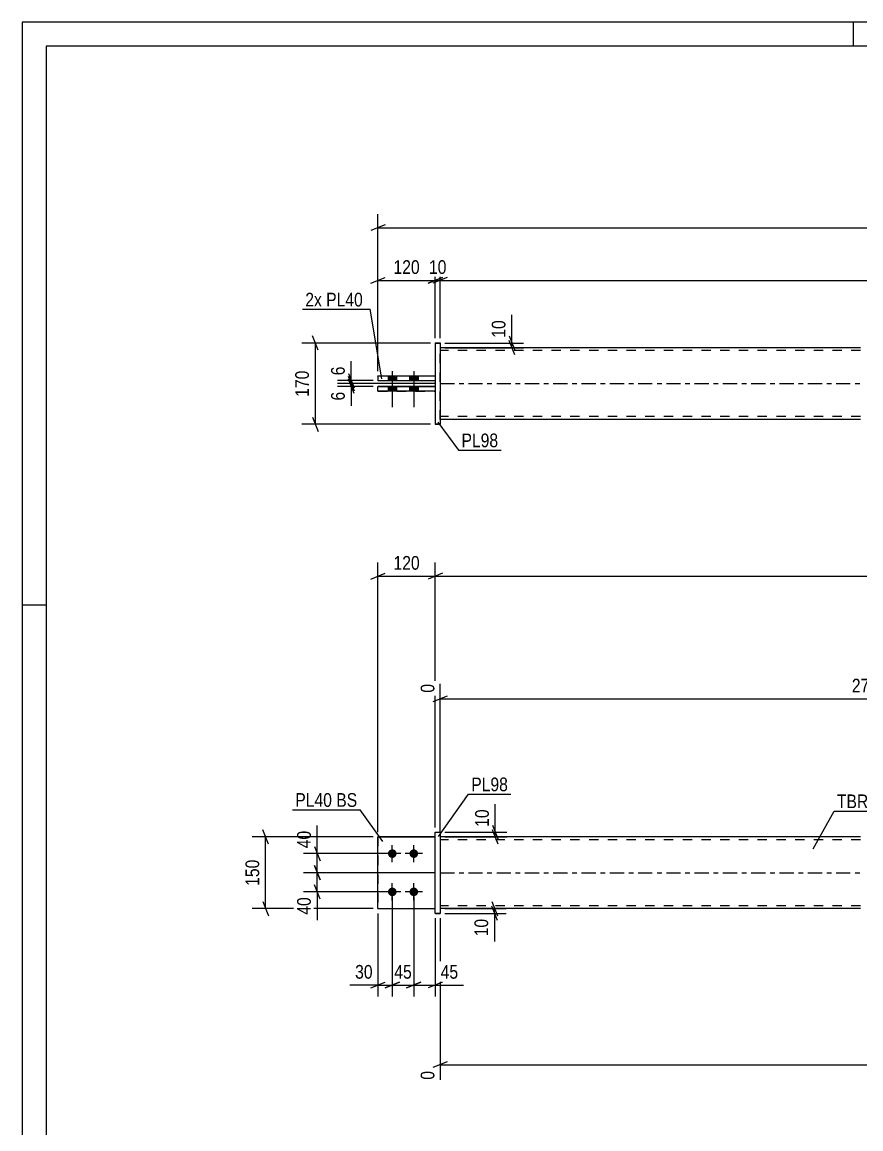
# Model space of a CAD drawing. Header units: millimetres. Extents: x 0 to 594, y 0 to 420.
# Drawn here: x 0 to 175.5, y 188.4 to 420 of the extents above; entities that cross this region are included whole.
import ezdxf

# ---------------------------------------------------------------- set-up
doc = ezdxf.new("R2010")
doc.units = ezdxf.units.MM
doc.linetypes.add('DXK_LINE_DOT2', pattern=[3.9198, 1.9599, -1.9599])
doc.linetypes.add('DXK_LINE_DOT3', pattern=[5.9187, 2.979, -0.9799, 0.9799, -0.9799])
doc.styles.add('Arial Narrow', font='ARIALN.TTF', dxfattribs={"height": 0.2})

# ---------------------------------------------------------------- blocks, each defined once
blk = doc.blocks.new('Unknown-582663971-1129')
at = {"color": 5, "linetype": 'Continuous'}
for p, q in [((594, 420), (0, 420)), ((0, 420), (0, 0)), ((174, 415), (174, 420)), ((589, 415), (5, 415)), ((5, 415), (5, 5)), ((5, 298), (0, 298))]:
    blk.add_line(p, q, dxfattribs=at)
blk = doc.blocks.new('Part-582663971-1928 - 1901')
at = {"color": 2, "linetype": 'Continuous'}
for p, q in [((74.46, 234.46), (74.46, 249.46)), ((74.46, 249.46), (86.46, 249.46)), ((86.46, 249.46), (74.46, 249.46)), ((74.46, 234.46), (86.46, 234.46))]:
    blk.add_line(p, q, dxfattribs=at)
at = {"color": 7, "linetype": 'DXK_LINE_DOT2'}
for p, q in [((74.46, 249.46), (74.46, 249.46)), ((74.46, 249.46), (74.46, 249.46)), ((86.46, 234.46), (86.46, 249.46)), ((74.46, 234.46), (74.46, 234.46)), ((74.46, 234.46), (86.46, 234.46)), ((86.46, 234.46), (86.46, 234.46))]:
    blk.add_line(p, q, dxfattribs=at)
blk = doc.blocks.new('Part-582663971-1912 - 1901')
at = {"color": 2, "linetype": 'Continuous'}
for p, q in [((175.46, 249.46), (87.46, 249.46)), ((175.46, 234.46), (87.46, 234.46))]:
    blk.add_line(p, q, dxfattribs=at)
at = {"color": 7, "linetype": 'DXK_LINE_DOT2'}
for p, q in [((87.46, 249.46), (87.46, 234.46)), ((175.46, 248.86), (87.46, 248.86)), ((175.46, 235.06), (87.46, 235.06))]:
    blk.add_line(p, q, dxfattribs=at)
at = {"color": 7, "linetype": 'DXK_LINE_DOT3'}
blk.add_line((87.46, 241.96), (175.46, 241.96), dxfattribs=at)
blk = doc.blocks.new('Part-582663971-1933 - 1901')
at = {"color": 2, "linetype": 'Continuous'}
for p, q in [((74.46, 249.46), (74.46, 249.46)), ((74.46, 249.46), (86.46, 249.46)), ((86.46, 249.46), (74.46, 249.46))]:
    blk.add_line(p, q, dxfattribs=at)
at = {"color": 7, "linetype": 'DXK_LINE_DOT2'}
for p, q in [((74.46, 249.46), (74.46, 234.46)), ((86.46, 234.46), (86.46, 249.46)), ((74.46, 234.46), (74.46, 234.46)), ((74.46, 234.46), (86.46, 234.46)), ((74.46, 234.46), (86.46, 234.46)), ((86.46, 234.46), (86.46, 234.46))]:
    blk.add_line(p, q, dxfattribs=at)
blk = doc.blocks.new('Part-582663971-1938 - 1901')
at = {"color": 2, "linetype": 'Continuous'}
for p, q in [((86.46, 250.48), (87.46, 250.48)), ((86.46, 233.45), (86.46, 250.48)), ((86.46, 250.44), (87.46, 250.44)), ((87.46, 250.44), (87.46, 250.48)), ((87.46, 250.48), (87.46, 250.44)), ((87.46, 250.44), (87.46, 233.45)), ((86.46, 233.45), (87.46, 233.45))]:
    blk.add_line(p, q, dxfattribs=at)
at = {"color": 7, "linetype": 'DXK_LINE_DOT2'}
blk.add_line((86.46, 233.48), (87.46, 233.48), dxfattribs=at)
blk = doc.blocks.new('Bolt-582663971-1945 - 1901')
at = {"linetype": 'Continuous'}
for points in [[(77.46, 246.86), (77.64, 246.84), (77.82, 246.78), (77.99, 246.69), (78.13, 246.56), (78.24, 246.41), (78.31, 246.24), (78.35, 246.05), (78.35, 245.86), (78.31, 245.68), (78.24, 245.51), (78.13, 245.36), (77.99, 245.23), (77.82, 245.14), (77.64, 245.08), (77.46, 245.06), (77.27, 245.08), (77.09, 245.14), (76.93, 245.23), (76.79, 245.36), (76.68, 245.51), (76.6, 245.68), (76.56, 245.86), (76.56, 246.05), (76.6, 246.24), (76.68, 246.41), (76.79, 246.56), (76.93, 246.69), (77.09, 246.78), (77.27, 246.84)], [(81.96, 246.86), (82.14, 246.84), (82.32, 246.78), (82.49, 246.69), (82.63, 246.56), (82.74, 246.41), (82.81, 246.24), (82.85, 246.05), (82.85, 245.86), (82.81, 245.68), (82.74, 245.51), (82.63, 245.36), (82.49, 245.23), (82.32, 245.14), (82.14, 245.08), (81.96, 245.06), (81.77, 245.08), (81.59, 245.14), (81.43, 245.23), (81.29, 245.36), (81.18, 245.51), (81.1, 245.68), (81.06, 245.86), (81.06, 246.05), (81.1, 246.24), (81.18, 246.41), (81.29, 246.56), (81.43, 246.69), (81.59, 246.78), (81.77, 246.84)], [(77.46, 238.86), (77.64, 238.84), (77.82, 238.78), (77.99, 238.69), (78.13, 238.56), (78.24, 238.41), (78.31, 238.24), (78.35, 238.05), (78.35, 237.86), (78.31, 237.68), (78.24, 237.51), (78.13, 237.36), (77.99, 237.23), (77.82, 237.14), (77.64, 237.08), (77.46, 237.06), (77.27, 237.08), (77.09, 237.14), (76.93, 237.23), (76.79, 237.36), (76.68, 237.51), (76.6, 237.68), (76.56, 237.86), (76.56, 238.05), (76.6, 238.24), (76.68, 238.41), (76.79, 238.56), (76.93, 238.69), (77.09, 238.78), (77.27, 238.84)], [(81.96, 238.86), (82.14, 238.84), (82.32, 238.78), (82.49, 238.69), (82.63, 238.56), (82.74, 238.41), (82.81, 238.24), (82.85, 238.05), (82.85, 237.86), (82.81, 237.68), (82.74, 237.51), (82.63, 237.36), (82.49, 237.23), (82.32, 237.14), (82.14, 237.08), (81.96, 237.06), (81.77, 237.08), (81.59, 237.14), (81.43, 237.23), (81.29, 237.36), (81.18, 237.51), (81.1, 237.68), (81.06, 237.86), (81.06, 238.05), (81.1, 238.24), (81.18, 238.41), (81.29, 238.56), (81.43, 238.69), (81.59, 238.78), (81.77, 238.84)]]:
    blk.add_hatch(color=1, dxfattribs=at).paths.add_polyline_path(points)
at = {"color": 1, "linetype": 'Continuous'}
for p, q in [((79.26, 245.96), (75.66, 245.96)), ((77.46, 244.16), (77.46, 247.76)), ((83.76, 245.96), (80.16, 245.96)), ((81.96, 244.16), (81.96, 247.76)), ((77.46, 236.16), (77.46, 239.76)), ((81.96, 236.16), (81.96, 239.76)), ((79.26, 237.96), (75.66, 237.96)), ((83.76, 237.96), (80.16, 237.96))]:
    blk.add_line(p, q, dxfattribs=at)
blk = doc.blocks.new('Part-582663971-2342 - 2328')
at = {"color": 2, "linetype": 'Continuous'}
for p, q in [((175.46, 351.84), (87.46, 351.84)), ((175.46, 336.84), (87.46, 336.84))]:
    blk.add_line(p, q, dxfattribs=at)
at = {"color": 7, "linetype": 'DXK_LINE_DOT2'}
for p, q in [((87.46, 336.84), (87.46, 351.84)), ((175.46, 351.24), (87.46, 351.24)), ((175.46, 337.44), (87.46, 337.44))]:
    blk.add_line(p, q, dxfattribs=at)
at = {"color": 7, "linetype": 'DXK_LINE_DOT3'}
blk.add_line((87.46, 344.34), (175.46, 344.34), dxfattribs=at)
blk = doc.blocks.new('Part-582663971-2362 - 2328')
at = {"color": 2, "linetype": 'Continuous'}
for p, q in [((74.46, 342.73), (74.46, 343.76)), ((74.46, 343.76), (86.46, 343.76)), ((86.46, 343.73), (74.46, 343.73)), ((86.46, 342.73), (74.46, 342.73))]:
    blk.add_line(p, q, dxfattribs=at)
at = {"color": 7, "linetype": 'DXK_LINE_DOT2'}
for p, q in [((86.46, 343.76), (86.46, 342.73)), ((74.46, 342.76), (86.46, 342.76))]:
    blk.add_line(p, q, dxfattribs=at)
blk = doc.blocks.new('Part-582663971-2367 - 2328')
at = {"color": 2, "linetype": 'Continuous'}
for p, q in [((74.46, 345.93), (74.46, 345.96)), ((74.46, 345.96), (74.46, 344.93)), ((74.46, 345.96), (86.46, 345.96)), ((86.46, 345.93), (74.46, 345.93)), ((86.46, 344.93), (74.46, 344.93))]:
    blk.add_line(p, q, dxfattribs=at)
at = {"color": 7, "linetype": 'DXK_LINE_DOT2'}
for p, q in [((86.46, 345.96), (86.46, 344.93)), ((74.46, 344.96), (86.46, 344.96))]:
    blk.add_line(p, q, dxfattribs=at)
blk = doc.blocks.new('Part-582663971-2368 - 2328')
at = {"color": 2, "linetype": 'Continuous'}
for p, q in [((86.46, 352.86), (87.46, 352.86)), ((86.46, 352.86), (86.46, 335.82)), ((86.46, 352.82), (87.46, 352.82)), ((87.46, 352.82), (87.46, 352.86)), ((87.46, 352.86), (87.46, 335.82)), ((87.46, 335.82), (86.46, 335.82))]:
    blk.add_line(p, q, dxfattribs=at)
at = {"color": 7, "linetype": 'DXK_LINE_DOT2'}
for p, q in [((86.46, 335.86), (87.46, 335.86)), ((86.46, 335.82), (86.46, 335.86))]:
    blk.add_line(p, q, dxfattribs=at)
blk = doc.blocks.new('Bolt-582663971-2370 - 2328')
at = {"linetype": 'Continuous'}
for points in [[(76.56, 344.95), (78.36, 344.95), (78.36, 345.95), (76.56, 345.95)], [(76.56, 344.93), (78.36, 344.93), (78.36, 345.93), (76.56, 345.93)], [(81.06, 344.95), (82.86, 344.95), (82.86, 345.95), (81.06, 345.95)], [(81.06, 344.93), (82.86, 344.93), (82.86, 345.93), (81.06, 345.93)], [(76.56, 342.75), (78.36, 342.75), (78.36, 343.75), (76.56, 343.75)], [(76.56, 342.73), (78.36, 342.73), (78.36, 343.73), (76.56, 343.73)], [(81.06, 342.75), (82.86, 342.75), (82.86, 343.75), (81.06, 343.75)], [(81.06, 342.73), (82.86, 342.73), (82.86, 343.73), (81.06, 343.73)]]:
    blk.add_hatch(color=1, dxfattribs=at).paths.add_polyline_path(points)
at = {"color": 1, "linetype": 'Continuous'}
for p, q in [((76.56, 345.95), (76.56, 344.95)), ((76.56, 345.93), (76.56, 344.93)), ((77.46, 346.95), (77.46, 339.45)), ((77.46, 346.93), (77.46, 339.43)), ((78.36, 345.95), (78.36, 344.95)), ((78.36, 345.93), (78.36, 344.93)), ((81.06, 345.95), (81.06, 344.95)), ((81.06, 345.93), (81.06, 344.93)), ((81.96, 346.95), (81.96, 339.45)), ((81.96, 346.93), (81.96, 339.43)), ((82.86, 345.95), (82.86, 344.95)), ((82.86, 345.93), (82.86, 344.93)), ((76.56, 343.75), (76.56, 342.75)), ((76.56, 343.73), (76.56, 342.73)), ((78.36, 343.75), (78.36, 342.75)), ((78.36, 343.73), (78.36, 342.73)), ((81.06, 343.75), (81.06, 342.75)), ((81.06, 343.73), (81.06, 342.73)), ((82.86, 343.75), (82.86, 342.75)), ((82.86, 343.73), (82.86, 342.73))]:
    blk.add_line(p, q, dxfattribs=at)
blk = doc.blocks.new('StraightDimension-582663971-1978 - 1901')
at = {"color": 7, "linetype": 'Continuous'}
for p, q in [((74.46, 250.46), (74.46, 306.89)), ((86.46, 251.44), (86.46, 306.89)), ((72.96, 303.44), (75.96, 304.64)), ((74.46, 304.04), (86.46, 304.04)), ((87.96, 304.64), (84.96, 303.44))]:
    blk.add_line(p, q, dxfattribs=at)
at = {"color": 0}
blk.add_wipeout([(83.8, 304.79), (83.8, 308.99), (77.11, 308.99), (77.11, 304.79)], dxfattribs=at)
at = {"color": 3, "style": 'Arial Narrow'}
blk.add_text('120', height=2.863, dxfattribs=at).set_placement((77.71, 305.39))
blk = doc.blocks.new('StraightDimension-582663971-2125 - 1901')
at = {"color": 7, "linetype": 'Continuous'}
for p, q in [((88.46, 250.44), (101.41, 250.44)), ((98.41, 251.94), (99.61, 248.94)), ((99.61, 247.96), (98.41, 250.96)), ((99.01, 249.46), (99.01, 250.44)), ((88.46, 249.46), (101.41, 249.46))]:
    blk.add_line(p, q, dxfattribs=at)
at = {"color": 0}
blk.add_wipeout([(98.26, 255.83), (94.06, 255.83), (94.06, 250.97), (98.26, 250.97)], dxfattribs=at)
at = {"color": 7, "linetype": 'Continuous'}
blk.add_line((99.01, 250.44), (99.01, 256.35), dxfattribs=at)
blk.add_line((99.01, 250.44), (99.01, 256.35), dxfattribs=at)
at = {"color": 3, "style": 'Arial Narrow'}
blk.add_text('10', height=2.863, rotation=90.0002, dxfattribs=at).set_placement((97.66, 251.57))
blk = doc.blocks.new('StraightDimension-582663971-2098 - 1901')
at = {"color": 7, "linetype": 'Continuous'}
for p, q in [((76.46, 245.96), (58.91, 245.96)), ((61.16, 247.46), (62.36, 244.46)), ((61.76, 241.96), (61.76, 245.96)), ((62.36, 240.46), (61.16, 243.46)), ((86.46, 241.96), (58.91, 241.96))]:
    blk.add_line(p, q, dxfattribs=at)
at = {"color": 0}
blk.add_wipeout([(61.01, 251.34), (56.81, 251.34), (56.81, 246.49), (61.01, 246.49)], dxfattribs=at)
at = {"color": 7, "linetype": 'Continuous'}
blk.add_line((61.76, 245.96), (61.76, 251.87), dxfattribs=at)
blk.add_line((61.76, 245.96), (61.76, 251.87), dxfattribs=at)
at = {"color": 3, "style": 'Arial Narrow'}
blk.add_text('40', height=2.863, rotation=90.0002, dxfattribs=at).set_placement((60.41, 247.09))
blk = doc.blocks.new('StraightDimension-582663971-2143 - 1901')
at = {"color": 7, "linetype": 'Continuous'}
for p, q in [((87.46, 232.45), (87.46, 198.64)), ((273.76, 233.46), (273.76, 193.15)), ((88.96, 202.37), (85.96, 201.17)), ((87.46, 201.77), (273.76, 201.77)), ((272.26, 201.17), (275.26, 202.37))]:
    blk.add_line(p, q, dxfattribs=at)
at = {"color": 0}
blk.add_wipeout([(184.86, 202.52), (184.86, 206.72), (176.35, 206.72), (176.35, 202.52)], dxfattribs=at)
at = {"color": 0, "linetype": 'Continuous'}
for points in [[(86.86, 201.07), (82.66, 201.07), (82.66, 198.04), (86.86, 198.04)], [(273.16, 201.07), (268.96, 201.07), (268.96, 192.55), (273.16, 192.55)]]:
    blk.add_wipeout(points, dxfattribs=at)
at = {"color": 3, "style": 'Arial Narrow'}
blk.add_text('2801', height=2.863, dxfattribs=at).set_placement((176.95, 203.12))
at = {"color": 3, "linetype": 'Continuous', "style": 'Arial Narrow'}
for s, height, p in [('0', 2.86, (86.26, 198.64)), ('2801', 2.863, (272.56, 193.15))]:
    blk.add_text(s, height=height, rotation=90.0002, dxfattribs=at).set_placement(p)
blk = doc.blocks.new('StraightDimension-582663971-1973 - 1901')
at = {"color": 7, "linetype": 'Continuous'}
for p, q in [((86.46, 251.44), (86.46, 306.89)), ((87.96, 304.64), (84.96, 303.44)), ((86.46, 304.04), (509.31, 304.04))]:
    blk.add_line(p, q, dxfattribs=at)
blk = doc.blocks.new('StraightDimension-582663971-2041 - 1901')
at = {"color": 7, "linetype": 'Continuous'}
for p, q in [((51.55, 247.96), (50.35, 250.96)), ((73.46, 249.46), (48.1, 249.46)), ((50.95, 234.46), (50.95, 249.46)), ((73.46, 234.46), (48.1, 234.46)), ((50.35, 235.96), (51.55, 232.96))]:
    blk.add_line(p, q, dxfattribs=at)
at = {"color": 0}
blk.add_wipeout([(50.2, 245.3), (46, 245.3), (46, 238.62), (50.2, 238.62)], dxfattribs=at)
at = {"color": 3, "style": 'Arial Narrow'}
blk.add_text('150', height=2.863, rotation=90.0002, dxfattribs=at).set_placement((49.6, 239.22))
blk = doc.blocks.new('StraightDimension-582663971-2203 - 1901')
at = {"color": 7, "linetype": 'Continuous'}
for p, q in [((77.46, 236.96), (77.46, 216.04)), ((81.96, 236.96), (81.96, 216.04)), ((75.96, 217.84), (78.96, 219.04)), ((77.46, 218.44), (81.96, 218.44)), ((83.46, 219.04), (80.46, 217.84))]:
    blk.add_line(p, q, dxfattribs=at)
at = {"color": 0}
blk.add_wipeout([(82.13, 219.19), (82.13, 223.39), (77.28, 223.39), (77.28, 219.19)], dxfattribs=at)
at = {"color": 3, "style": 'Arial Narrow'}
blk.add_text('45', height=2.863, dxfattribs=at).set_placement((77.88, 219.79))
blk = doc.blocks.new('StraightDimension-582663971-2111 - 1901')
at = {"color": 7, "linetype": 'Continuous'}
for p, q in [((61.16, 243.46), (62.36, 240.46)), ((86.46, 241.96), (58.91, 241.96)), ((61.76, 237.96), (61.76, 241.96)), ((62.36, 236.46), (61.16, 239.46)), ((76.46, 237.96), (58.91, 237.96))]:
    blk.add_line(p, q, dxfattribs=at)
at = {"color": 0}
blk.add_wipeout([(61.01, 237.44), (56.81, 237.44), (56.81, 232.58), (61.01, 232.58)], dxfattribs=at)
at = {"color": 7, "linetype": 'Continuous'}
blk.add_line((61.76, 237.96), (61.76, 232.06), dxfattribs=at)
blk.add_line((61.76, 237.96), (61.76, 232.06), dxfattribs=at)
at = {"color": 3, "style": 'Arial Narrow'}
blk.add_text('40', height=2.863, rotation=90.0002, dxfattribs=at).set_placement((60.41, 233.18))
blk = doc.blocks.new('StraightDimension-582663971-2134 - 1901')
at = {"color": 7, "linetype": 'Continuous'}
for p, q in [((88.46, 234.46), (101.26, 234.46)), ((98.26, 235.96), (99.46, 232.96)), ((99.46, 231.95), (98.26, 234.95)), ((98.86, 233.45), (98.86, 234.46)), ((88.46, 233.45), (101.26, 233.45))]:
    blk.add_line(p, q, dxfattribs=at)
at = {"color": 0}
blk.add_wipeout([(98.11, 232.92), (93.91, 232.92), (93.91, 228.06), (98.11, 228.06)], dxfattribs=at)
at = {"color": 7, "linetype": 'Continuous'}
blk.add_line((98.86, 233.45), (98.86, 227.54), dxfattribs=at)
blk.add_line((98.86, 233.45), (98.86, 227.54), dxfattribs=at)
at = {"color": 3, "style": 'Arial Narrow'}
blk.add_text('10', height=2.863, rotation=90.0002, dxfattribs=at).set_placement((97.51, 228.66))
blk = doc.blocks.new('StraightDimension-582663971-2196 - 1901')
at = {"color": 7, "linetype": 'Continuous'}
for p, q in [((81.96, 236.96), (81.96, 216.04)), ((86.46, 232.45), (86.46, 216.04)), ((80.46, 217.84), (83.46, 219.04)), ((81.96, 218.44), (86.46, 218.44)), ((87.96, 219.04), (84.96, 217.84))]:
    blk.add_line(p, q, dxfattribs=at)
at = {"color": 0}
blk.add_wipeout([(91.84, 219.19), (91.84, 223.39), (86.98, 223.39), (86.98, 219.19)], dxfattribs=at)
at = {"color": 7, "linetype": 'Continuous'}
blk.add_line((86.46, 218.44), (92.36, 218.44), dxfattribs=at)
blk.add_line((86.46, 218.44), (92.36, 218.44), dxfattribs=at)
at = {"color": 3, "style": 'Arial Narrow'}
blk.add_text('45', height=2.863, dxfattribs=at).set_placement((87.58, 219.79))
blk = doc.blocks.new('StraightDimension-582663971-2210 - 1901')
at = {"color": 7, "linetype": 'Continuous'}
for p, q in [((77.46, 236.96), (77.46, 216.04)), ((74.46, 233.46), (74.46, 216.04)), ((72.96, 217.84), (75.96, 219.04)), ((74.46, 218.44), (77.46, 218.44)), ((78.96, 219.04), (75.96, 217.84))]:
    blk.add_line(p, q, dxfattribs=at)
at = {"color": 0}
blk.add_wipeout([(73.93, 219.19), (73.93, 223.39), (69.08, 223.39), (69.08, 219.19)], dxfattribs=at)
at = {"color": 7, "linetype": 'Continuous'}
blk.add_line((74.46, 218.44), (68.55, 218.44), dxfattribs=at)
blk.add_line((74.46, 218.44), (68.55, 218.44), dxfattribs=at)
at = {"color": 3, "style": 'Arial Narrow'}
blk.add_text('30', height=2.863, dxfattribs=at).set_placement((69.68, 219.79))
blk = doc.blocks.new('StraightDimension-582663971-2830 - 1901')
at = {"color": 7, "linetype": 'Continuous'}
for p, q in [((267.1, 250.46), (267.1, 291.47)), ((87.46, 250.46), (87.46, 281.48)), ((88.96, 278.95), (85.96, 277.75)), ((87.46, 278.35), (267.1, 278.35)), ((265.6, 277.75), (268.6, 278.95))]:
    blk.add_line(p, q, dxfattribs=at)
at = {"color": 0, "linetype": 'Continuous'}
for points in [[(266.5, 292.07), (262.3, 292.07), (262.3, 283.55), (266.5, 283.55)], [(86.86, 282.08), (82.66, 282.08), (82.66, 279.05), (86.86, 279.05)]]:
    blk.add_wipeout(points, dxfattribs=at)
at = {"color": 0}
blk.add_wipeout([(181.53, 279.1), (181.53, 283.3), (173.02, 283.3), (173.02, 279.1)], dxfattribs=at)
at = {"color": 3, "linetype": 'Continuous', "style": 'Arial Narrow'}
for s, height, p in [('2734', 2.863, (265.9, 284.15)), ('0', 2.86, (86.26, 279.65))]:
    blk.add_text(s, height=height, rotation=90.0002, dxfattribs=at).set_placement(p)
at = {"color": 3, "style": 'Arial Narrow'}
blk.add_text('2734', height=2.863, dxfattribs=at).set_placement((173.62, 279.7))
blk = doc.blocks.new('StraightDimension-582663971-2524 - 2328')
at = {"color": 7, "linetype": 'Continuous'}
for p, q in [((74.46, 346.96), (74.46, 379.81)), ((75.96, 377.56), (72.96, 376.36)), ((74.46, 376.96), (522.31, 376.96))]:
    blk.add_line(p, q, dxfattribs=at)
blk = doc.blocks.new('StraightDimension-582663971-2426 - 2328')
at = {"color": 7, "linetype": 'Continuous'}
for p, q in [((68.26, 345.84), (69.46, 342.84)), ((69.46, 342.26), (68.26, 345.26)), ((86.46, 344.34), (66.01, 344.34)), ((73.46, 343.76), (66.01, 343.76)), ((68.86, 343.76), (68.86, 344.34))]:
    blk.add_line(p, q, dxfattribs=at)
at = {"color": 0}
blk.add_wipeout([(68.11, 343.23), (63.91, 343.23), (63.91, 340.2), (68.11, 340.2)], dxfattribs=at)
at = {"color": 7, "linetype": 'Continuous'}
blk.add_line((68.86, 343.76), (68.86, 339.68), dxfattribs=at)
blk.add_line((68.86, 343.76), (68.86, 339.68), dxfattribs=at)
at = {"color": 3, "style": 'Arial Narrow'}
blk.add_text('6', height=2.86, rotation=90.0002, dxfattribs=at).set_placement((67.51, 340.8))
blk = doc.blocks.new('StraightDimension-582663971-2503 - 2328')
at = {"color": 7, "linetype": 'Continuous'}
for p, q in [((74.46, 346.96), (74.46, 368.8)), ((86.46, 353.82), (86.46, 368.8)), ((72.96, 365.35), (75.96, 366.55)), ((87.96, 366.55), (84.96, 365.35)), ((74.46, 365.95), (86.46, 365.95))]:
    blk.add_line(p, q, dxfattribs=at)
at = {"color": 0}
blk.add_wipeout([(83.8, 366.7), (83.8, 370.9), (77.11, 370.9), (77.11, 366.7)], dxfattribs=at)
at = {"color": 3, "style": 'Arial Narrow'}
blk.add_text('120', height=2.863, dxfattribs=at).set_placement((77.71, 367.3))
blk = doc.blocks.new('StraightDimension-582663971-2379 - 2328')
at = {"color": 7, "linetype": 'Continuous'}
for p, q in [((85.46, 352.82), (58.51, 352.82)), ((61.96, 351.32), (60.76, 354.32)), ((61.36, 335.82), (61.36, 352.82)), ((60.76, 337.32), (61.96, 334.32)), ((85.46, 335.82), (58.51, 335.82))]:
    blk.add_line(p, q, dxfattribs=at)
at = {"color": 0}
blk.add_wipeout([(60.61, 347.67), (56.41, 347.67), (56.41, 340.98), (60.61, 340.98)], dxfattribs=at)
at = {"color": 3, "style": 'Arial Narrow'}
blk.add_text('170', height=2.863, rotation=90.0002, dxfattribs=at).set_placement((60.01, 341.58))
blk = doc.blocks.new('StraightDimension-582663971-2399 - 2328')
at = {"color": 7, "linetype": 'Continuous'}
for p, q in [((88.46, 352.82), (104.88, 352.82)), ((101.88, 354.32), (103.08, 351.32)), ((103.08, 350.34), (101.88, 353.34)), ((102.48, 351.84), (102.48, 352.82)), ((88.46, 351.84), (104.88, 351.84))]:
    blk.add_line(p, q, dxfattribs=at)
at = {"color": 0}
blk.add_wipeout([(101.73, 358.21), (97.53, 358.21), (97.53, 353.35), (101.73, 353.35)], dxfattribs=at)
at = {"color": 7, "linetype": 'Continuous'}
blk.add_line((102.48, 352.82), (102.48, 358.73), dxfattribs=at)
blk.add_line((102.48, 352.82), (102.48, 358.73), dxfattribs=at)
at = {"color": 3, "style": 'Arial Narrow'}
blk.add_text('10', height=2.863, rotation=90.0002, dxfattribs=at).set_placement((101.13, 353.95))
blk = doc.blocks.new('StraightDimension-582663971-2410 - 2328')
at = {"color": 7, "linetype": 'Continuous'}
for p, q in [((68.26, 346.46), (69.46, 343.46)), ((69.46, 342.84), (68.26, 345.84)), ((73.46, 344.96), (66.01, 344.96)), ((86.46, 344.34), (66.01, 344.34)), ((68.86, 344.34), (68.86, 344.96))]:
    blk.add_line(p, q, dxfattribs=at)
at = {"color": 0}
blk.add_wipeout([(68.11, 348.51), (63.91, 348.51), (63.91, 345.48), (68.11, 345.48)], dxfattribs=at)
at = {"color": 7, "linetype": 'Continuous'}
blk.add_line((68.86, 344.96), (68.86, 349.03), dxfattribs=at)
blk.add_line((68.86, 344.96), (68.86, 349.03), dxfattribs=at)
at = {"color": 3, "style": 'Arial Narrow'}
blk.add_text('6', height=2.86, rotation=90.0002, dxfattribs=at).set_placement((67.51, 346.08))
blk = doc.blocks.new('StraightDimension-582663971-2493 - 2328')
at = {"color": 7, "linetype": 'Continuous'}
for p, q in [((87.46, 353.82), (87.46, 368.8)), ((88.96, 366.55), (85.96, 365.35)), ((87.46, 365.95), (509.31, 365.95))]:
    blk.add_line(p, q, dxfattribs=at)
blk = doc.blocks.new('StraightDimension-582663971-2513 - 2328')
at = {"color": 7, "linetype": 'Continuous'}
for p, q in [((86.46, 353.82), (86.46, 368.8)), ((87.46, 353.82), (87.46, 368.8)), ((84.96, 365.35), (87.96, 366.55)), ((88.96, 366.55), (85.96, 365.35)), ((86.46, 365.95), (87.46, 365.95))]:
    blk.add_line(p, q, dxfattribs=at)
at = {"color": 0}
blk.add_wipeout([(89.38, 366.7), (89.38, 370.9), (84.53, 370.9), (84.53, 366.7)], dxfattribs=at)
at = {"color": 3, "style": 'Arial Narrow'}
blk.add_text('10', height=2.863, dxfattribs=at).set_placement((85.13, 367.3))
blk = doc.blocks.new('Mark-582663971-1908 - 1901')
at = {"color": 0}
blk.add_wipeout([(182.54, 255.48), (182.54, 258.48), (170.49, 258.48), (170.49, 255.48)], dxfattribs=at)
blk.add_wipeout([(182.54, 255.48), (182.54, 258.48), (170.49, 258.48), (170.49, 255.48)], dxfattribs=at)
at = {"color": 30, "linetype": 'Continuous'}
for p, q in [((165.56, 246.95), (169.89, 254.88)), ((169.89, 254.88), (183.14, 254.88))]:
    blk.add_line(p, q, dxfattribs=at)
at = {"color": 3, "style": 'Arial Narrow'}
blk.add_text('TBR566', height=2.863, dxfattribs=at).set_placement((170.49, 255.48))
blk = doc.blocks.new('Mark-582663971-1934 - 1901')
at = {"color": 0}
blk.add_wipeout([(101.66, 259.02), (101.66, 262.02), (93.98, 262.02), (93.98, 259.02)], dxfattribs=at)
blk.add_wipeout([(101.66, 259.02), (101.66, 262.02), (93.98, 262.02), (93.98, 259.02)], dxfattribs=at)
at = {"color": 30, "linetype": 'Continuous'}
for p, q in [((87.1, 249.56), (93.38, 258.42)), ((93.38, 258.42), (102.26, 258.42))]:
    blk.add_line(p, q, dxfattribs=at)
at = {"color": 3, "style": 'Arial Narrow'}
blk.add_text('PL98', height=2.863, dxfattribs=at).set_placement((93.98, 259.02))
blk = doc.blocks.new('MarkSet-582663971-2319 - 1901')
at = {"color": 0}
blk.add_wipeout([(64.83, 255.76), (64.83, 258.76), (57.16, 258.76), (57.16, 255.76)], dxfattribs=at)
blk.add_wipeout([(64.83, 255.76), (64.83, 258.76), (57.16, 258.76), (57.16, 255.76)], dxfattribs=at)
blk.add_wipeout([(70.12, 255.76), (70.12, 258.76), (65.73, 258.76), (65.73, 255.76)], dxfattribs=at)
blk.add_wipeout([(70.12, 255.76), (70.12, 258.76), (65.73, 258.76), (65.73, 255.76)], dxfattribs=at)
at = {"color": 30, "linetype": 'Continuous'}
for p in [(56.56, 255.16), (75.49, 248.52)]:
    blk.add_line(p, (70.72, 255.16), dxfattribs=at)
at = {"color": 3, "style": 'Arial Narrow'}
for s, p in [('PL40', (57.16, 255.76)), ('BS', (65.73, 255.76))]:
    blk.add_text(s, height=2.863, dxfattribs=at).set_placement(p)
blk = doc.blocks.new('MarkSet-582663971-2562 - 2328')
at = {"color": 30, "linetype": 'Continuous'}
blk.add_line((75.3, 345.32), (72.8, 359.89), dxfattribs=at)
at = {"color": 0}
blk.add_wipeout([(62.72, 360.49), (62.72, 363.49), (59.25, 363.49), (59.25, 360.49)], dxfattribs=at)
blk.add_wipeout([(62.72, 360.49), (62.72, 363.49), (59.25, 363.49), (59.25, 360.49)], dxfattribs=at)
blk.add_wipeout([(71.3, 360.49), (71.3, 363.49), (63.62, 363.49), (63.62, 360.49)], dxfattribs=at)
blk.add_wipeout([(71.3, 360.49), (71.3, 363.49), (63.62, 363.49), (63.62, 360.49)], dxfattribs=at)
at = {"color": 30, "linetype": 'Continuous'}
blk.add_line((58.65, 359.89), (72.8, 359.89), dxfattribs=at)
at = {"color": 3, "style": 'Arial Narrow'}
for s, p in [('2x', (59.25, 360.49)), ('PL40', (63.62, 360.49))]:
    blk.add_text(s, height=2.863, dxfattribs=at).set_placement(p)
blk = doc.blocks.new('Mark-582663971-3932 - 2328')
at = {"color": 0}
blk.add_wipeout([(99.61, 331.03), (99.61, 334.03), (91.94, 334.03), (91.94, 331.03)], dxfattribs=at)
blk.add_wipeout([(99.61, 331.03), (99.61, 334.03), (91.94, 334.03), (91.94, 331.03)], dxfattribs=at)
at = {"color": 30, "linetype": 'Continuous'}
for p, q in [((87.01, 336.29), (91.34, 330.43)), ((91.34, 330.43), (100.21, 330.43))]:
    blk.add_line(p, q, dxfattribs=at)
at = {"color": 3, "style": 'Arial Narrow'}
blk.add_text('PL98', height=2.863, dxfattribs=at).set_placement((91.94, 331.03))

msp = doc.modelspace()

# ---------------------------------------------------------------- block references
for name in ['Unknown-582663971-1129', 'Part-582663971-2368 - 2328', 'Part-582663971-2342 - 2328', 'Part-582663971-2367 - 2328', 'Bolt-582663971-2370 - 2328', 'Part-582663971-2362 - 2328', 'Part-582663971-1938 - 1901', 'Part-582663971-1928 - 1901', 'Part-582663971-1933 - 1901', 'Part-582663971-1912 - 1901', 'Bolt-582663971-1945 - 1901']:
    msp.add_blockref(name, (0, 0))

# ---------------------------------------------------------------- next in the draw order: block references
for name in ['StraightDimension-582663971-2524 - 2328', 'Mark-582663971-3932 - 2328', 'StraightDimension-582663971-1978 - 1901', 'StraightDimension-582663971-2143 - 1901']:
    msp.add_blockref(name, (0, 0))

# ---------------------------------------------------------------- next in the draw order: block references
for name in ['StraightDimension-582663971-2426 - 2328', 'StraightDimension-582663971-2125 - 1901', 'StraightDimension-582663971-2098 - 1901', 'StraightDimension-582663971-2203 - 1901', 'StraightDimension-582663971-2134 - 1901']:
    msp.add_blockref(name, (0, 0))

# ---------------------------------------------------------------- next in the draw order: block references
for name in ['StraightDimension-582663971-2503 - 2328', 'StraightDimension-582663971-1973 - 1901', 'StraightDimension-582663971-2041 - 1901']:
    msp.add_blockref(name, (0, 0))

# ---------------------------------------------------------------- next in the draw order: block references
for name in ['StraightDimension-582663971-2399 - 2328', 'StraightDimension-582663971-2379 - 2328', 'StraightDimension-582663971-2830 - 1901', 'MarkSet-582663971-2319 - 1901', 'StraightDimension-582663971-2111 - 1901']:
    msp.add_blockref(name, (0, 0))

# ---------------------------------------------------------------- next in the draw order: block references
for name in ['StraightDimension-582663971-2493 - 2328', 'StraightDimension-582663971-2410 - 2328', 'Mark-582663971-1934 - 1901', 'Mark-582663971-1908 - 1901', 'StraightDimension-582663971-2210 - 1901', 'StraightDimension-582663971-2196 - 1901']:
    msp.add_blockref(name, (0, 0))

# ---------------------------------------------------------------- next in the draw order: block references
for name in ['StraightDimension-582663971-2513 - 2328', 'MarkSet-582663971-2562 - 2328']:
    msp.add_blockref(name, (0, 0))

doc.saveas('drawing.dxf')
